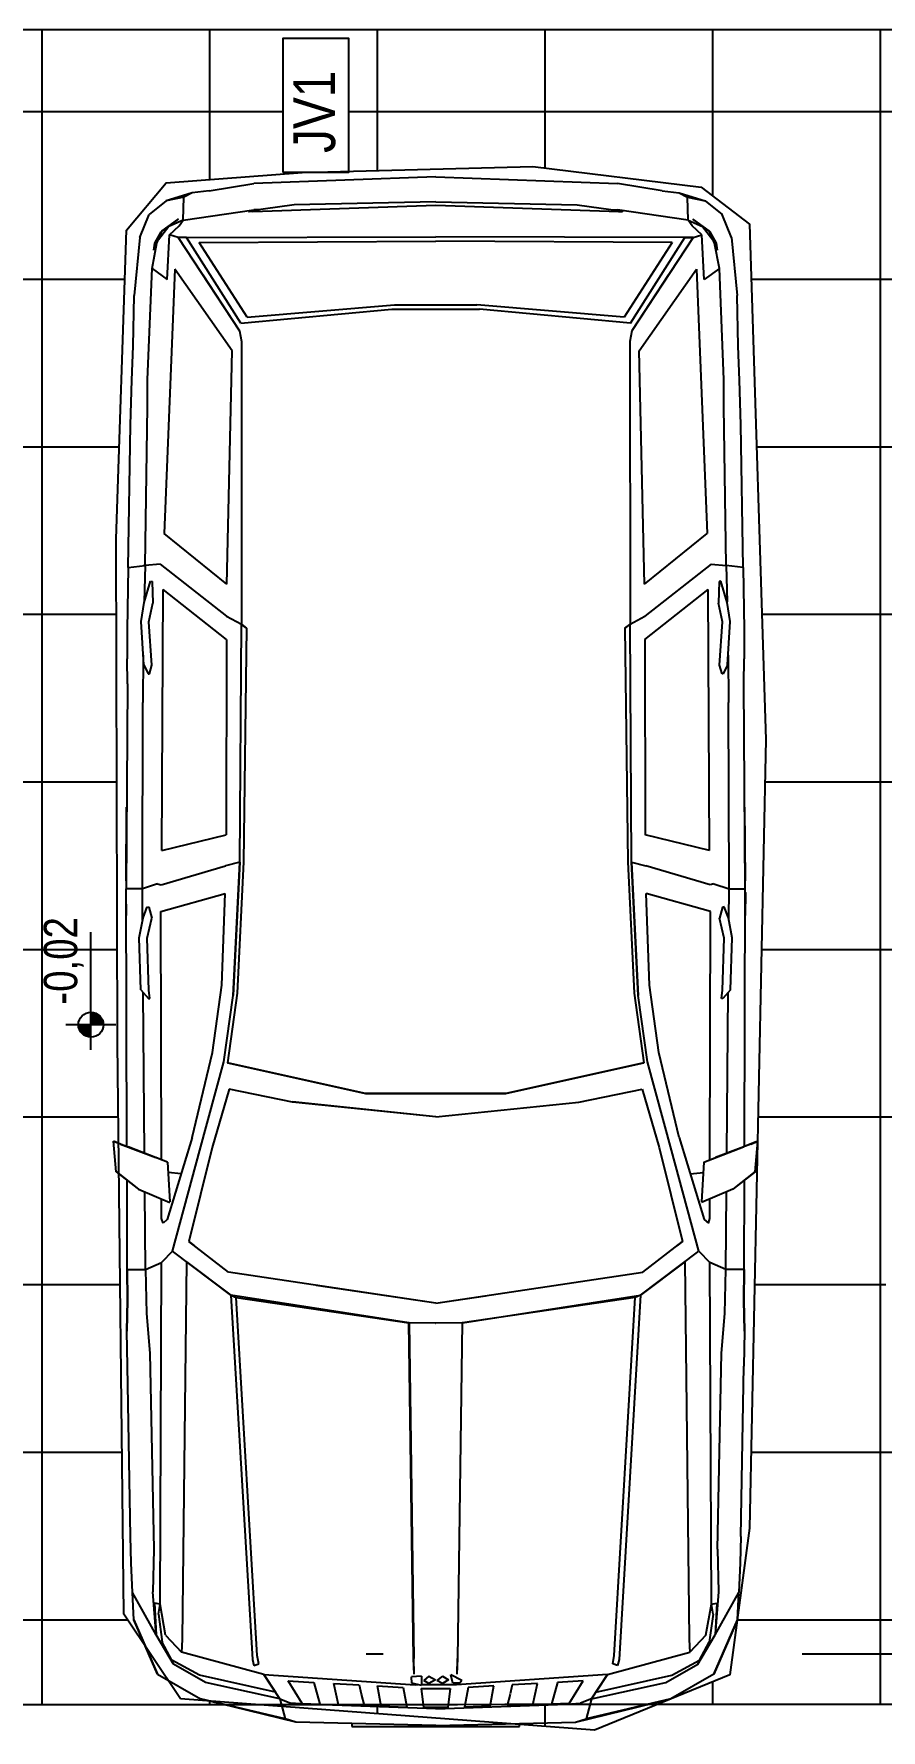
# Model space of a CAD drawing. Header units: millimetres. Extents: x 3923 to 4007, y 744 to 982.
# Drawn here: x 3960.63 to 3965.68, y 817.05 to 827.17 of the extents above; entities that cross this region are included whole.
import ezdxf
from ezdxf.enums import TextEntityAlignment as Align

# ---------------------------------------------------------------- set-up
doc = ezdxf.new("R2010")
doc.units = ezdxf.units.MM
doc.header["$LTSCALE"] = 20
doc.linetypes.add('DASHDOT2', pattern=[0.5, 0.25, -0.125, 0, -0.125])
doc.layers.add('E-Txt-W', color=7, linetype='Continuous', lineweight=20)
doc.layers.add('HIDROSSANITÁRIO', color=8, linetype='Continuous')
doc.layers.add('MOBIL', color=7, linetype='Continuous')
doc.styles.add('F2', font='ARIALN.TTF')

# ---------------------------------------------------------------- blocks, each defined once
blk = doc.blocks.new('hilux 2')
at = {"layer": 'MOBIL', "color": 8}
for p, q in [((-4.0564, 0.91), (-3.548, 0.9196)), ((-3.548, 0.9196), (-3.444, 0.921)), ((-3.351, 0.9192), (-3.444, 0.921)), ((-3.444, 0.921), (-3.351, 0.9192)), ((-3.2603, 0.9199), (-3.351, 0.9192)), ((-3.351, 0.9192), (-3.2603, 0.9199)), ((-3.2603, 0.9199), (-3.2604, 0.8655)), ((-3.2603, 0.9199), (-2.9935, 0.9207)), ((-2.9672, 0.9528), (-3.0199, 0.8866)), ((-2.9686, 0.953), (-3.0173, 0.8899)), ((-2.9686, 0.953), (-2.8774, 0.9605)), ((-2.9346, 0.8131), (-2.8942, 0.9177)), ((-2.9346, 0.8131), (-2.8942, 0.9177)), ((-2.8855, 0.9397), (-2.9261, 0.8348)), ((-2.8791, 0.9564), (-2.8942, 0.9177)), ((-2.8927, 0.921), (-2.1242, 0.9235)), ((-2.8855, 0.9397), (-2.8774, 0.9605)), ((-2.8774, 0.9605), (-2.8791, 0.9564)), ((-2.1348, 0.924), (-2.2039, 0.9232)), ((-2.1344, 0.9235), (-2.1348, 0.924)), ((-2.1244, 0.8749), (-2.1242, 0.9235)), ((-1.5125, 0.919), (-2.1242, 0.9235)), ((-2.1005, 0.9236), (-1.8802, 0.9217)), ((-2.1005, 0.9236), (-2.1005, 0.9233)), ((-1.5125, 0.919), (-1.4378, 0.9198)), ((-1.5122, 0.919), (-1.5125, 0.919)), ((-1.3512, 0.9198), (-1.4378, 0.9198)), ((-1.1649, 0.9174), (-1.3512, 0.9198)), ((-1.165, 0.9174), (-0.7396, 0.91)), ((-1.165, 0.9174), (-1.1595, 0.8668)), ((-1.165, 0.9174), (-1.1649, 0.9174)), ((-4.4675, 0.8298), (-4.3049, 0.9004)), ((-4.3049, 0.9004), (-4.4674, 0.8298)), ((-4.3503, 0.834), (-4.2234, 0.9041)), ((-4.3049, 0.9004), (-4.2234, 0.9041)), ((-4.2234, 0.9041), (-4.135, 0.9079)), ((-4.135, 0.9079), (-4.0564, 0.91)), ((-3.3915, 0.8622), (-3.5096, 0.8522)), ((-3.2604, 0.8655), (-3.3916, 0.8622)), ((-3.2604, 0.8655), (-3.0282, 0.8674)), ((-3.2604, 0.8655), (-3.2387, 0.818)), ((-3.0199, 0.8866), (-3.0604, 0.793)), ((-2.9131, 0.8684), (-2.4332, 0.8723)), ((-2.4251, 0.8796), (-2.4509, 0.8565)), ((-2.426, 0.8556), (-2.2712, 0.8606)), ((-2.4251, 0.8796), (-2.2704, 0.8844)), ((-2.2712, 0.8606), (-2.2118, 0.8465)), ((-2.2704, 0.8844), (-2.2105, 0.8729)), ((-2.2167, 0.8741), (-2.1244, 0.8749)), ((-2.2105, 0.8729), (-2.1781, 0.8609)), ((-2.1781, 0.8609), (-2.1791, 0.8554)), ((-2.1244, 0.8749), (-1.5679, 0.873)), ((-2.1095, 0.8297), (-2.1244, 0.8749)), ((-1.4267, 0.8721), (-1.5679, 0.873)), ((-1.4561, 0.8702), (-1.4823, 0.8576)), ((-1.4561, 0.8702), (-1.3268, 0.8784)), ((-1.3268, 0.8784), (-1.2699, 0.8698)), ((-1.2699, 0.8698), (-1.2056, 0.851)), ((-1.1595, 0.8668), (-1.2682, 0.8693)), ((-1.1595, 0.8668), (-1.1601, 0.8725)), ((-1.1595, 0.8668), (-0.6848, 0.8593)), ((-1.1553, 0.822), (-1.1595, 0.8668)), ((-0.7396, 0.91), (-0.6059, 0.9065)), ((-0.6059, 0.9065), (-0.5046, 0.9024)), ((-0.5046, 0.9024), (-0.3535, 0.899)), ((-0.1806, 0.8823), (-0.3535, 0.899)), ((-0.1806, 0.8823), (-0.1118, 0.8545)), ((-4.4674, 0.8298), (-4.5407, 0.7012)), ((-4.4675, 0.8298), (-4.5407, 0.7013)), ((-4.438, 0.7821), (-4.3503, 0.834)), ((-4.4253, 0.7865), (-4.372, 0.8159)), ((-4.288, 0.8272), (-4.372, 0.8159)), ((-4.3505, 0.8059), (-4.258, 0.8222)), ((-4.3503, 0.834), (-4.2213, 0.8436)), ((-4.2556, 0.8382), (-4.3503, 0.834)), ((-4.288, 0.8272), (-4.258, 0.8222)), ((-4.258, 0.8222), (-4.2556, 0.8382)), ((-4.258, 0.8222), (-3.2387, 0.818)), ((-4.0948, 0.841), (-4.2213, 0.8436)), ((-3.5096, 0.8522), (-4.0948, 0.841)), ((-3.2053, 0.7846), (-3.2387, 0.818)), ((-3.1219, 0.8133), (-3.1078, 0.8174)), ((-3.1112, 0.8009), (-3.1219, 0.8133)), ((-3.1078, 0.8174), (-3.0498, 0.8176)), ((-2.9395, 0.8003), (-2.9261, 0.8348)), ((-2.9395, 0.8003), (-2.9346, 0.8131)), ((-2.9395, 0.8003), (-2.9346, 0.8131)), ((-2.9327, 0.8179), (-2.1919, 0.8198)), ((-2.4509, 0.8565), (-2.4516, 0.8529)), ((-2.4516, 0.8529), (-2.426, 0.8556)), ((-2.1791, 0.8554), (-2.2118, 0.8465)), ((-2.1919, 0.8198), (-2.1379, 0.6279)), ((-2.1095, 0.8297), (-2.1117, 0.8184)), ((-2.1117, 0.8184), (-2.0554, 0.6265)), ((-2.1117, 0.8184), (-2.0554, 0.6265)), ((-2.0095, 0.8166), (-1.2314, 0.813)), ((-2.0095, 0.8166), (-1.9633, 0.625)), ((-1.4823, 0.8576), (-1.483, 0.854)), ((-1.483, 0.854), (-1.457, 0.8462)), ((-1.457, 0.8462), (-1.3276, 0.8552)), ((-1.3803, 0.6239), (-1.2314, 0.813)), ((-1.3276, 0.8552), (-1.2713, 0.8434)), ((-1.1553, 0.822), (-1.311, 0.6235)), ((-1.2067, 0.8455), (-1.2713, 0.8434)), ((-1.2153, 0.6229), (-1.0636, 0.8101)), ((-1.2056, 0.851), (-1.2067, 0.8455)), ((-0.2753, 0.778), (-1.0636, 0.8101)), ((-0.6848, 0.8593), (-0.6042, 0.8591)), ((-0.6042, 0.8591), (-0.2735, 0.8461)), ((-0.6042, 0.8591), (-0.6039, 0.8591)), ((-0.2735, 0.8461), (-0.3056, 0.801)), ((-0.2737, 0.8461), (-0.2735, 0.8461)), ((-0.2735, 0.8461), (-0.198, 0.8318)), ((-0.2188, 0.8408), (-0.1604, 0.8154)), ((-0.2188, 0.8408), (-0.1973, 0.8377)), ((-0.1973, 0.8377), (-0.1636, 0.8188)), ((-0.1477, 0.7957), (-0.1873, 0.8271)), ((-0.1604, 0.8154), (-0.1636, 0.8188)), ((-0.1614, 0.8158), (-0.126, 0.7669)), ((-0.1604, 0.8154), (-0.1269, 0.7686)), ((-0.0708, 0.8041), (-0.1118, 0.8545)), ((-4.4924, 0.6868), (-4.438, 0.7821)), ((-4.47, 0.7044), (-4.4253, 0.7865)), ((-4.3505, 0.8059), (-4.4017, 0.7578)), ((-3.3366, 0.611), (-3.2053, 0.7846)), ((-3.2053, 0.7846), (-2.9043, 0.7032)), ((-2.8662, 0.7267), (-3.1112, 0.8009)), ((-2.9395, 0.8003), (-3.0582, 0.7929)), ((-2.9742, 0.7594), (-2.9701, 0.7984)), ((-2.9742, 0.7594), (-2.9701, 0.7984)), ((-0.5188, 0.6073), (-0.2753, 0.778)), ((-0.1804, 0.7676), (-0.4594, 0.5855)), ((-0.3056, 0.801), (-0.1727, 0.7939)), ((-0.1804, 0.7676), (-0.1727, 0.7939)), ((-0.1804, 0.7676), (-0.1783, 0)), ((-0.1803, 0.743), (-0.1804, 0.7676)), ((-0.1728, 0.7939), (-0.1455, 0.7648)), ((-0.1291, 0.7533), (-0.1477, 0.7957)), ((-0.1455, 0.7648), (-0.1291, 0.7533)), ((-0.126, 0.7669), (-0.1269, 0.7686)), ((-0.0478, 0.7261), (-0.0708, 0.8042)), ((-0.0601, 0.7507), (-0.0708, 0.8042)), ((-4.4685, 0.5125), (-4.4017, 0.7578)), ((-4.3844, 0.7571), (-4.4017, 0.7578)), ((-4.3619, 0.7563), (-4.3844, 0.7571)), ((-3.2368, 0.7429), (-4.3619, 0.7563)), ((-3.2368, 0.7429), (-3.3366, 0.611)), ((-3.2681, 0.618), (-3.1767, 0.7364)), ((-3.1767, 0.7364), (-3.1898, 0.7195)), ((-2.8962, 0.6665), (-3.1767, 0.7364)), ((-2.8662, 0.7267), (-2.612, 0.6657)), ((-0.4362, 0.5814), (-0.1803, 0.743)), ((-0.1291, 0.7533), (-0.0982, 0.5427)), ((-0.1291, 0.7533), (-0.0601, 0.7507)), ((-0.0478, 0.7261), (-0.0601, 0.7507)), ((-0.0415, 0.6756), (-0.0478, 0.7261)), ((-4.6106, 0.4167), (-4.5407, 0.7013)), ((-4.5407, 0.7013), (-4.6008, 0.4489)), ((-4.6008, 0.4489), (-4.5407, 0.7012)), ((-4.5409, 0.4651), (-4.4924, 0.6868)), ((-4.5214, 0.4778), (-4.47, 0.7044)), ((-2.9043, 0.7032), (-2.6399, 0.632)), ((-2.7217, 0.6162), (-2.8962, 0.6665)), ((-2.612, 0.6657), (-2.4111, 0.6381)), ((-0.2922, 0.6947), (-0.4594, 0.5855)), ((-0.4183, 0.5624), (-0.1958, 0.7055)), ((-0.1958, 0.7055), (-0.1916, 0)), ((-0.0415, 0.6756), (-0.0192, 0.5421)), ((-3.3366, 0.611), (-4.4238, 0.5468)), ((-3.4193, 0.0802), (-3.3366, 0.611)), ((-3.3603, 0), (-3.2681, 0.618)), ((-3.3366, 0.611), (-3.3433, 0.5947)), ((-2.7602, 0.4269), (-2.7217, 0.6162)), ((-2.7345, 0.209), (-2.643, 0.6213)), ((-2.643, 0.6213), (-2.7345, 0.209)), ((-2.435, 0.5923), (-2.643, 0.6213)), ((-2.6399, 0.632), (-2.4425, 0.6037)), ((-2.4111, 0.6381), (-2.1379, 0.6279)), ((-2.0443, 0.5845), (-2.0554, 0.6265)), ((-1.3803, 0.6239), (-1.9633, 0.625)), ((-1.311, 0.6235), (-1.3347, 0.5796)), ((-1.2153, 0.6229), (-0.5188, 0.6073)), ((-4.4112, 0.5321), (-3.3433, 0.5947)), ((-3.3433, 0.5947), (-3.4193, 0.0802)), ((-2.0443, 0.5845), (-2.4425, 0.6037)), ((-2.4425, 0.6037), (-2.0444, 0.5845)), ((-2.0436, 0.573), (-2.435, 0.5923)), ((-2.0444, 0.5845), (-1.3347, 0.5796)), ((-2.0443, 0.5845), (-2.044, 0.5845)), ((-1.3462, 0.564), (-2.0436, 0.573)), ((-1.3347, 0.5796), (-1.3462, 0.564)), ((-1.3462, 0.564), (-1.3353, 0.5788)), ((-0.4912, 0.5788), (-1.3347, 0.5796)), ((-0.4594, 0.5855), (-0.4912, 0.5788)), ((-0.4362, 0.5814), (-0.3946, 0.1304)), ((-0.4183, 0.5625), (-0.3812, 0.1224)), ((-0.1029, 0.5582), (-0.1034, 0.5562)), ((-0.1026, 0.5578), (-0.1029, 0.5582)), ((-0.0836, 0.4217), (-0.1026, 0.5578)), ((-4.5409, 0.4651), (-4.4685, 0.5125)), ((-4.4685, 0.5125), (-4.5214, 0.4778)), ((-4.4685, 0.5125), (-4.4987, 0.0616)), ((-4.4238, 0.5468), (-4.4413, 0.5424)), ((-4.4413, 0.5424), (-4.4361, 0.5279)), ((-4.4361, 0.5279), (-4.4112, 0.5321)), ((-3.3517, 0.5142), (-3.3552, 0.5142)), ((-0.1797, 0.5144), (-0.1797, 0.5144)), ((-0.1039, 0.5458), (-0.1034, 0.5562)), ((-0.0848, 0), (-0.1039, 0.5458)), ((-0.1006, 0.544), (-0.0982, 0.5427)), ((-0.1006, 0.544), (-0.0982, 0.5427)), ((-0.0999, 0.5384), (-0.0982, 0.5427)), ((-0.0981, 0.5256), (-0.0982, 0.5427)), ((0, 0), (-0.0192, 0.5421)), ((-4.5409, 0.4651), (-4.6008, 0.4489)), ((-4.5409, 0.4651), (-4.5541, 0.4316)), ((-4.6207, 0), (-4.6106, 0.4167)), ((-4.6106, 0.4167), (-4.6008, 0.4489)), ((-4.6106, 0.4167), (-4.6008, 0.4489)), ((-4.5571, 0.3913), (-4.5541, 0.4316)), ((-4.5549, 0.3986), (-4.4872, 0.4397)), ((-4.4872, 0.4397), (-4.4919, 0.3637)), ((-2.8045, 0), (-2.7601, 0.4269)), ((-2.8045, 0), (-2.7602, 0.4269)), ((-0.0744, 0), (-0.0836, 0.4217)), ((-4.5703, 0), (-4.5571, 0.3913)), ((-4.5549, 0.3986), (-4.5567, 0.3451)), ((-4.4919, 0.3637), (-4.5567, 0.3451)), ((-3.3603, 0), (-3.3072, 0.3562)), ((-4.5586, 0.2902), (-4.5612, 0.2137)), ((-4.5586, 0.2902), (-4.495, 0.3036)), ((-4.495, 0.3036), (-4.4996, 0.2284)), ((-4.6232, 0.25), (-4.6232, -0.25)), ((-4.6146, 0.25), (-4.6232, 0.25)), ((-4.527, 0.2219), (-4.5612, 0.2137)), ((-4.4996, 0.2284), (-4.5257, 0.2222)), ((-2.7345, 0.209), (-2.7345, -0.209)), ((-2.7345, -0.209), (-2.7345, 0.209)), ((-4.5629, 0.1628), (-4.5656, 0.0856)), ((-4.5629, 0.1628), (-4.5024, 0.1733)), ((-4.5024, 0.1733), (-4.5071, 0.0972)), ((-0.3946, 0.1304), (-0.3946, -0.1304)), ((-0.3812, 0.1224), (-0.3812, -0.1224)), ((-4.5071, 0.0972), (-4.5656, 0.0856)), ((-4.5015, 0.0424), (-4.4939, 0.0715)), ((-4.4988, 0.053), (-4.4987, 0.0616)), ((-4.4939, 0.0715), (-4.4754, 0.0718)), ((-4.4737, 0.0424), (-4.4754, 0.0718)), ((-4.4669, 0.0637), (-4.4207, 0.0663)), ((-4.4669, 0.0637), (-4.4205, 0.0655)), ((-4.4207, 0.0663), (-3.4193, 0.0802)), ((-3.4193, 0.0788), (-4.4206, 0.0655)), ((-3.4203, 0), (-3.4193, 0.0788)), ((-3.4193, 0.0788), (-3.4193, 0.0802)), ((-3.4193, 0.0802), (-3.4193, 0.0802)), ((-4.6207, 0), (-4.6106, -0.4167)), ((-4.5703, 0), (-4.5571, -0.3913)), ((-4.5099, 0.0434), (-4.5673, 0.0363)), ((-4.5673, -0.0363), (-4.5673, 0.0363)), ((-4.5099, 0.0434), (-4.5099, -0.0434)), ((-4.4737, 0.0424), (-4.5015, 0.0424)), ((-4.4993, 0), (-4.4989, 0.0424)), ((-4.4987, -0.0616), (-4.4993, 0)), ((-4.4955, 0.0208), (-4.4863, 0.0351)), ((-4.4846, 0.0006), (-4.4955, 0.0208)), ((-4.4738, 0.0208), (-4.4863, 0.0351)), ((-4.4738, 0.0208), (-4.4846, 0.0006)), ((-3.4203, 0.0001), (-3.4203, 0)), ((-3.4193, -0.0788), (-3.4203, 0)), ((-3.3603, 0), (-3.3381, -0.1489)), ((-2.8045, 0), (-2.7602, -0.4269)), ((-0.1958, -0.7055), (-0.1916, 0)), ((-0.1804, -0.7676), (-0.1783, 0)), ((-0.1039, -0.5458), (-0.0848, 0)), ((-0.0744, 0), (-0.0836, -0.4217)), ((0, 0), (-0.0192, -0.5421)), ((-4.5099, -0.0434), (-4.5673, -0.0363)), ((-4.4956, -0.0203), (-4.4863, -0.0038)), ((-4.4846, -0.0382), (-4.4956, -0.0203)), ((-4.4939, -0.0516), (-4.4689, -0.0456)), ((-4.4737, -0.0203), (-4.4863, -0.0038)), ((-4.4859, -0.0778), (-4.4689, -0.0456)), ((-4.4737, -0.0203), (-4.4846, -0.0382)), ((-3.3603, 0), (-3.2681, -0.618)), ((-4.5629, -0.1628), (-4.5656, -0.0856)), ((-4.5071, -0.0972), (-4.5656, -0.0856)), ((-4.5024, -0.1733), (-4.5071, -0.0972)), ((-4.4685, -0.5125), (-4.4987, -0.0616)), ((-4.4939, -0.0723), (-4.4939, -0.0516)), ((-4.4859, -0.0778), (-4.4939, -0.0723)), ((-4.4669, -0.0637), (-4.4205, -0.0655)), ((-4.4669, -0.0637), (-4.4207, -0.0663)), ((-4.4207, -0.0663), (-3.4193, -0.0802)), ((-3.4193, -0.0788), (-4.4206, -0.0655)), ((-3.4193, -0.0802), (-3.4193, -0.0788)), ((-3.4193, -0.0802), (-3.3366, -0.611)), ((-3.3433, -0.5947), (-3.4193, -0.0802)), ((-3.4193, -0.0802), (-3.4193, -0.0802)), ((-0.4362, -0.5814), (-0.3946, -0.1304)), ((-0.4183, -0.5625), (-0.3812, -0.1224)), ((-4.5629, -0.1628), (-4.5024, -0.1733)), ((-4.6232, -0.25), (-4.6146, -0.25)), ((-4.5586, -0.2902), (-4.5612, -0.2137)), ((-4.527, -0.2219), (-4.5612, -0.2137)), ((-4.4996, -0.2284), (-4.5257, -0.2222)), ((-4.495, -0.3036), (-4.4996, -0.2284)), ((-2.7345, -0.209), (-2.643, -0.6213)), ((-2.643, -0.6213), (-2.7345, -0.209)), ((-4.5586, -0.2902), (-4.495, -0.3036)), ((-4.5549, -0.3986), (-4.5567, -0.3451)), ((-4.4919, -0.3637), (-4.5567, -0.3451)), ((-4.5571, -0.3913), (-4.5541, -0.4316)), ((-4.5549, -0.3986), (-4.4872, -0.4397)), ((-4.4872, -0.4397), (-4.4919, -0.3637)), ((-4.6106, -0.4167), (-4.5407, -0.7013)), ((-4.6106, -0.4167), (-4.6008, -0.4489)), ((-4.6106, -0.4167), (-4.6008, -0.4489)), ((-4.6008, -0.4489), (-4.5407, -0.7012)), ((-4.5407, -0.7013), (-4.6008, -0.4489)), ((-4.5409, -0.4651), (-4.6008, -0.4489)), ((-4.5409, -0.4651), (-4.5541, -0.4316)), ((-2.7602, -0.4269), (-2.7217, -0.6162)), ((-0.0836, -0.4217), (-0.1026, -0.5578)), ((-4.5409, -0.4651), (-4.4924, -0.6868)), ((-4.5409, -0.4651), (-4.4685, -0.5125)), ((-4.5214, -0.4778), (-4.47, -0.7044)), ((-4.4685, -0.5125), (-4.5214, -0.4778)), ((-4.4685, -0.5125), (-4.4017, -0.7578)), ((-4.4413, -0.5424), (-4.4361, -0.5279)), ((-4.4238, -0.5468), (-4.4413, -0.5424)), ((-4.4361, -0.5279), (-4.4112, -0.5321)), ((-3.3366, -0.611), (-4.4238, -0.5468)), ((-4.4112, -0.5321), (-3.3433, -0.5947)), ((-3.3517, -0.5142), (-3.3552, -0.5142)), ((-0.1797, -0.5144), (-0.1797, -0.5144)), ((-0.1291, -0.7533), (-0.0982, -0.5427)), ((-0.1039, -0.5458), (-0.1034, -0.5562)), ((-0.1029, -0.5582), (-0.1034, -0.5562)), ((-0.1006, -0.544), (-0.0982, -0.5427)), ((-0.1006, -0.544), (-0.0982, -0.5427)), ((-0.0999, -0.5384), (-0.0982, -0.5427)), ((-0.0981, -0.5256), (-0.0982, -0.5427)), ((-0.0415, -0.6756), (-0.0192, -0.5421)), ((-3.3366, -0.611), (-3.3433, -0.5947)), ((-2.435, -0.5923), (-2.643, -0.6213)), ((-2.6399, -0.632), (-2.4425, -0.6037)), ((-2.0443, -0.5845), (-2.4425, -0.6037)), ((-2.4425, -0.6037), (-2.0444, -0.5845)), ((-2.0436, -0.573), (-2.435, -0.5923)), ((-2.0443, -0.5845), (-2.0554, -0.6265)), ((-2.0444, -0.5845), (-1.3347, -0.5796)), ((-2.0443, -0.5845), (-2.044, -0.5845)), ((-1.3462, -0.564), (-2.0436, -0.573)), ((-1.3462, -0.564), (-1.3353, -0.5788)), ((-1.3347, -0.5796), (-1.3462, -0.564)), ((-0.4912, -0.5788), (-1.3347, -0.5796)), ((-1.3347, -0.5796), (-1.311, -0.6235)), ((-1.2153, -0.6229), (-0.5188, -0.6073)), ((-0.5188, -0.6073), (-0.2753, -0.778)), ((-0.4594, -0.5855), (-0.4912, -0.5788)), ((-0.1804, -0.7676), (-0.4594, -0.5855)), ((-0.2922, -0.6947), (-0.4594, -0.5855)), ((-0.4362, -0.5814), (-0.1803, -0.743)), ((-0.1958, -0.7055), (-0.4183, -0.5624)), ((-0.1026, -0.5578), (-0.1029, -0.5582)), ((-3.3366, -0.611), (-3.2053, -0.7846)), ((-3.2368, -0.7429), (-3.3366, -0.611)), ((-3.2681, -0.618), (-3.1767, -0.7364)), ((-2.9043, -0.7032), (-2.6399, -0.632)), ((-2.7217, -0.6162), (-2.8962, -0.6665)), ((-2.612, -0.6657), (-2.4111, -0.6381)), ((-2.4111, -0.6381), (-2.1379, -0.6279)), ((-2.1919, -0.8198), (-2.1379, -0.6279)), ((-2.1117, -0.8184), (-2.0554, -0.6265)), ((-2.1117, -0.8184), (-2.0554, -0.6265)), ((-2.0095, -0.8166), (-1.9633, -0.625)), ((-1.3803, -0.6239), (-1.9633, -0.625)), ((-1.3803, -0.6239), (-1.2314, -0.813)), ((-1.1553, -0.822), (-1.311, -0.6235)), ((-1.2153, -0.6229), (-1.0636, -0.8101)), ((-4.4674, -0.8298), (-4.5407, -0.7012)), ((-4.4675, -0.8298), (-4.5407, -0.7013)), ((-4.4924, -0.6868), (-4.438, -0.7821)), ((-4.47, -0.7044), (-4.4253, -0.7865)), ((-3.2053, -0.7846), (-2.9043, -0.7032)), ((-2.8962, -0.6665), (-3.1767, -0.7364)), ((-2.8662, -0.7267), (-2.612, -0.6657)), ((-0.0415, -0.6756), (-0.0478, -0.7261)), ((-4.3844, -0.7571), (-4.4017, -0.7578)), ((-4.3505, -0.8059), (-4.4017, -0.7578)), ((-4.3619, -0.7563), (-4.3844, -0.7571)), ((-3.2368, -0.7429), (-4.3619, -0.7563)), ((-3.1767, -0.7364), (-3.1898, -0.7195)), ((-2.8662, -0.7267), (-3.1112, -0.8009)), ((-0.1803, -0.743), (-0.1804, -0.7676)), ((-0.1291, -0.7533), (-0.1477, -0.7957)), ((-0.1455, -0.7648), (-0.1291, -0.7533)), ((-0.1291, -0.7533), (-0.0601, -0.7507)), ((-0.0478, -0.7261), (-0.0708, -0.8042)), ((-0.0601, -0.7507), (-0.0708, -0.8042)), ((-0.0478, -0.7261), (-0.0601, -0.7507)), ((-4.438, -0.7821), (-4.3503, -0.834)), ((-4.4253, -0.7865), (-4.372, -0.8159)), ((-4.3505, -0.8059), (-4.258, -0.8222)), ((-3.2053, -0.7846), (-3.2387, -0.818)), ((-3.1112, -0.8009), (-3.1219, -0.8133)), ((-3.0199, -0.8866), (-3.0604, -0.793)), ((-2.9395, -0.8003), (-3.0582, -0.7929)), ((-2.9742, -0.7594), (-2.9701, -0.7984)), ((-2.9742, -0.7594), (-2.9701, -0.7984)), ((-2.9395, -0.8003), (-2.9261, -0.8348)), ((-2.9395, -0.8003), (-2.9346, -0.8131)), ((-2.9395, -0.8003), (-2.9346, -0.8131)), ((-0.2753, -0.778), (-1.0636, -0.8101)), ((-0.3056, -0.801), (-0.1727, -0.7939)), ((-0.2735, -0.8461), (-0.3056, -0.801)), ((-0.1477, -0.7957), (-0.1873, -0.8271)), ((-0.1804, -0.7676), (-0.1727, -0.7939)), ((-0.1728, -0.7939), (-0.1455, -0.7648)), ((-0.1614, -0.8158), (-0.126, -0.7669)), ((-0.1604, -0.8154), (-0.1269, -0.7686)), ((-0.126, -0.7669), (-0.1269, -0.7686)), ((-0.0708, -0.8041), (-0.1118, -0.8545)), ((-4.4675, -0.8298), (-4.3049, -0.9004)), ((-4.3049, -0.9004), (-4.4674, -0.8298)), ((-4.288, -0.8272), (-4.372, -0.8159)), ((-4.3503, -0.834), (-4.2234, -0.9041)), ((-4.2213, -0.8436), (-4.3503, -0.834)), ((-4.2556, -0.8382), (-4.3503, -0.834)), ((-4.288, -0.8272), (-4.258, -0.8222)), ((-4.258, -0.8222), (-3.2387, -0.818)), ((-4.258, -0.8222), (-4.2556, -0.8382)), ((-4.0948, -0.841), (-4.2213, -0.8436)), ((-4.0948, -0.841), (-3.5096, -0.8522)), ((-3.5096, -0.8522), (-3.3915, -0.8622)), ((-3.2604, -0.8655), (-3.2387, -0.818)), ((-3.1219, -0.8133), (-3.1078, -0.8174)), ((-3.1078, -0.8174), (-3.0498, -0.8176)), ((-2.9346, -0.8131), (-2.8942, -0.9177)), ((-2.9346, -0.8131), (-2.8942, -0.9177)), ((-2.9327, -0.8179), (-2.1919, -0.8198)), ((-2.8855, -0.9397), (-2.9261, -0.8348)), ((-2.4516, -0.8529), (-2.426, -0.8556)), ((-2.4509, -0.8565), (-2.4516, -0.8529)), ((-2.4251, -0.8796), (-2.4509, -0.8565)), ((-2.426, -0.8556), (-2.2712, -0.8606)), ((-2.2712, -0.8606), (-2.2118, -0.8465)), ((-2.1791, -0.8554), (-2.2118, -0.8465)), ((-2.1781, -0.8609), (-2.1791, -0.8554)), ((-2.1095, -0.8297), (-2.1244, -0.8749)), ((-2.1095, -0.8297), (-2.1117, -0.8184)), ((-2.0095, -0.8166), (-1.2314, -0.813)), ((-1.483, -0.854), (-1.457, -0.8462)), ((-1.4823, -0.8576), (-1.483, -0.854)), ((-1.4561, -0.8702), (-1.4823, -0.8576)), ((-1.457, -0.8462), (-1.3276, -0.8552)), ((-1.3276, -0.8552), (-1.2713, -0.8434)), ((-1.2067, -0.8455), (-1.2713, -0.8434)), ((-1.2699, -0.8698), (-1.2056, -0.851)), ((-1.2056, -0.851), (-1.2067, -0.8455)), ((-1.1553, -0.822), (-1.1595, -0.8668)), ((-1.1595, -0.8668), (-0.6848, -0.8593)), ((-0.6848, -0.8593), (-0.6042, -0.8591)), ((-0.6042, -0.8591), (-0.2735, -0.8461)), ((-0.6042, -0.8591), (-0.6039, -0.8591)), ((-0.2737, -0.8461), (-0.2735, -0.8461)), ((-0.2735, -0.8461), (-0.198, -0.8318)), ((-0.2188, -0.8408), (-0.1604, -0.8154)), ((-0.2188, -0.8408), (-0.1973, -0.8377)), ((-0.1973, -0.8377), (-0.1636, -0.8188)), ((-0.1806, -0.8823), (-0.1118, -0.8545)), ((-0.1604, -0.8154), (-0.1636, -0.8188)), ((-4.3049, -0.9004), (-4.2234, -0.9041)), ((-4.135, -0.9079), (-4.2234, -0.9041)), ((-4.0564, -0.91), (-4.135, -0.9079)), ((-4.0564, -0.91), (-3.548, -0.9196)), ((-3.3916, -0.8622), (-3.2604, -0.8655)), ((-3.2604, -0.8655), (-3.0282, -0.8674)), ((-3.2603, -0.9199), (-3.2604, -0.8655)), ((-2.9672, -0.9528), (-3.0199, -0.8866)), ((-2.9686, -0.953), (-3.0173, -0.8899)), ((-2.9131, -0.8684), (-2.4332, -0.8723)), ((-2.4251, -0.8796), (-2.2704, -0.8844)), ((-2.2704, -0.8844), (-2.2105, -0.8729)), ((-2.2167, -0.8741), (-2.1244, -0.8749)), ((-2.2105, -0.8729), (-2.1781, -0.8609)), ((-2.1244, -0.8749), (-1.5679, -0.873)), ((-2.1244, -0.8749), (-2.1242, -0.9235)), ((-1.4267, -0.8721), (-1.5679, -0.873)), ((-1.4561, -0.8702), (-1.3268, -0.8784)), ((-1.3268, -0.8784), (-1.2699, -0.8698)), ((-1.1595, -0.8668), (-1.2682, -0.8693)), ((-1.165, -0.9174), (-1.1595, -0.8668)), ((-1.165, -0.9174), (-0.7396, -0.91)), ((-0.7396, -0.91), (-0.6059, -0.9065)), ((-0.6059, -0.9065), (-0.5046, -0.9024)), ((-0.5046, -0.9024), (-0.3535, -0.899)), ((-0.1806, -0.8823), (-0.3535, -0.899)), ((-3.444, -0.921), (-3.548, -0.9196)), ((-3.444, -0.921), (-3.351, -0.9192)), ((-3.351, -0.9192), (-3.444, -0.921)), ((-3.351, -0.9192), (-3.2603, -0.9199)), ((-3.2603, -0.9199), (-3.351, -0.9192)), ((-3.2603, -0.9199), (-2.9935, -0.9207)), ((-2.9686, -0.953), (-2.8774, -0.9605)), ((-2.8791, -0.9564), (-2.8942, -0.9177)), ((-2.8927, -0.921), (-2.1242, -0.9235)), ((-2.8855, -0.9397), (-2.8774, -0.9605)), ((-2.8774, -0.9605), (-2.8791, -0.9564)), ((-2.1348, -0.924), (-2.2039, -0.9232)), ((-2.1344, -0.9235), (-2.1348, -0.924)), ((-2.1242, -0.9235), (-1.5122, -0.919)), ((-2.1005, -0.9236), (-1.8802, -0.9217)), ((-2.1005, -0.9233), (-2.1005, -0.9236)), ((-1.5125, -0.919), (-1.4378, -0.9198)), ((-1.3512, -0.9198), (-1.4378, -0.9198)), ((-1.1649, -0.9174), (-1.3512, -0.9198)), ((-1.165, -0.9174), (-1.1649, -0.9174))]:
    blk.add_line(p, q, dxfattribs=at)
blk = doc.blocks.new('NV')
at = {"color": 4, "linetype": 'ByBlock', "ltscale": 0.5}
for p, q in [((-1.4143, -0.1421), (-1.4143, 0.1067)), ((-1.5387, -0.0177), (-0.9535, -0.0177))]:
    blk.add_line(p, q, dxfattribs=at)
at = {"color": 4, "ltscale": 2.5}
blk.add_circle((-1.4143, -0.0177), 0.0622, dxfattribs=at)
at = {"color": 4}
for points in [[(-1.4143, -0.0177), (-1.4583, 0.0263), (-1.4765, -0.0177), (-1.4717, 0.0061)], [(-1.4143, -0.0177), (-1.4143, 0.0445), (-1.4583, 0.0263), (-1.4381, 0.0398)], [(-1.4143, -0.0177), (-1.3521, -0.0177), (-1.3703, -0.0617), (-1.3568, -0.0415)], [(-1.4143, -0.0177), (-1.3703, -0.0617), (-1.4143, -0.0799), (-1.3905, -0.0752)]]:
    blk.add_solid(points, dxfattribs=at)
at = {"layer": 'E-Txt-W', "color": 4, "ltscale": 2.5, "style": 'F2'}
blk.add_attdef('COTAPISO', (-1.3058, 0.0735), '', height=0.15, dxfattribs=at)

msp = doc.modelspace()

# ---------------------------------------------------------------- hatches: boundary and pattern name
at = {"layer": 'HIDROSSANITÁRIO'}
h = msp.add_hatch(dxfattribs=at)
h.set_pattern_fill('ANSI37,_O', color=8, scale=8, angle=135)
h.set_pattern_definition([(180, (4034.6798, -2297.2923), (-3e-16, -1), []), (270, (4034.6798, -2297.2923), (1, -3e-16), [])])
h.paths.add_polyline_path([(3954.813, 817.197), (3954.813, 827.197), (3966.713, 827.197), (3966.713, 824.113), (3968.922, 821.904), (3970.92, 821.904), (3970.92, 820.197), (3966.313, 820.197), (3966.315, 817.205)])
h.paths.add_polyline_path([(3961.505, 817.237), (3961.166, 817.742), (3961.128, 821.15), (3961.121, 824.159), (3961.182, 826.001), (3961.42, 826.283), (3962.23, 826.345), (3963.606, 826.381), (3964.61, 826.257), (3964.9, 826.037), (3964.997, 822.961), (3964.899, 818.254), (3964.781, 817.38), (3963.975, 817.05)])
h.paths.add_polyline_path([(3962.117, 826.345), (3962.117, 827.146), (3962.506, 827.146), (3962.506, 826.345)], flags=16)
h.paths.add_polyline_path([(3960.222, 819.762), (3960.222, 823.514), (3959.77, 823.514), (3959.77, 819.762)], flags=24)
h.paths.add_polyline_path([(3960.644, 820.956), (3960.644, 822.32), (3960.249, 822.32), (3960.249, 820.956)], flags=24)
h.paths.add_polyline_path([(3960.971, 821.259), (3960.896, 821.259), (3960.902, 821.231), (3960.918, 821.206)], flags=24)
h.paths.add_polyline_path([(3960.971, 821.259), (3960.918, 821.206), (3960.942, 821.19), (3960.971, 821.184)], flags=24)
h.paths.add_polyline_path([(3960.971, 821.259), (3960.971, 821.334), (3960.999, 821.328), (3961.023, 821.312)], flags=24)
h.paths.add_polyline_path([(3960.971, 821.259), (3961.023, 821.312), (3961.039, 821.288), (3961.045, 821.259)], flags=24)
edge = h.paths.add_edge_path(flags=16)
edge.add_line((3961.12, 821.259), (3960.821, 821.259))
edge = h.paths.add_edge_path(flags=16)
edge.add_arc((3960.971, 821.259), 0.0746, 0, 360)
edge = h.paths.add_edge_path(flags=16)
edge.add_line((3960.971, 821.11), (3960.971, 821.812))
h.paths.add_polyline_path([(3960.988, 821.318), (3960.988, 821.961), (3960.628, 821.961), (3960.628, 821.318)], flags=24)
h.paths.add_polyline_path([(3959.316, 817.35), (3959.868, 818.309), (3959.761, 823.065), (3959.705, 825.467), (3959.499, 826.179), (3958.121, 826.423), (3957.175, 826.4), (3956.527, 826.194), (3956.181, 825.964), (3956.015, 824.389), (3955.956, 819.845), (3956.027, 818.525), (3956.31, 817.287), (3956.986, 817.198), (3958.969, 817.2), (3959.305, 817.296)], flags=16)
h.paths.add_polyline_path([(3955.413, 819.197), (3955.413, 820.197), (3954.813, 820.197), (3954.813, 819.197)], flags=16)
h.paths.add_polyline_path([(3966.313, 819.197), (3966.313, 820.197), (3965.713, 820.197), (3965.713, 819.197)], flags=16)
h.paths.add_polyline_path([(3967.738, 822.04), (3967.997, 822.665), (3967.439, 822.896), (3967.18, 822.271)], flags=24)
h.paths.add_polyline_path([(3954.802, 821.145), (3955.409, 821.145), (3955.409, 821.749), (3954.802, 821.749)], flags=9)

# ---------------------------------------------------------------- linework, layer by layer
at = {"layer": 'HIDROSSANITÁRIO', "color": 8, "linetype": 'DASHDOT2'}
msp.add_line((3955.113, 817.505, 3.659), (3970.62, 817.505, 3.659), dxfattribs=at)
at = {"layer": 'HIDROSSANITÁRIO', "color": 8, "linetype": 'Continuous'}
msp.add_line((3955.634, 817.197), (3966.313, 817.205, 3.659), dxfattribs=at)
at = {"layer": 'HIDROSSANITÁRIO', "color": 8}
msp.add_lwpolyline([(3954.813, 817.197), (3954.813, 827.197), (3966.713, 827.197), (3966.713, 824.113), (3968.922, 821.904), (3970.92, 821.904), (3970.92, 820.197), (3966.313, 820.197), (3966.315, 817.205), (3954.813, 817.197)], dxfattribs=at)
at = {"layer": 'HIDROSSANITÁRIO', "color": 8, "elevation": 3.659}
msp.add_lwpolyline([(3962.117, 826.345), (3962.117, 827.146), (3962.506, 827.146), (3962.506, 826.345)], close=True, dxfattribs=at)
msp.add_lwpolyline([(3961.505, 817.237), (3961.166, 817.742), (3961.128, 821.15), (3961.121, 824.159), (3961.182, 826.001), (3961.42, 826.283), (3962.23, 826.345), (3963.606, 826.381), (3964.61, 826.257), (3964.9, 826.037), (3964.997, 822.961), (3964.899, 818.254), (3964.781, 817.38), (3963.975, 817.05), (3961.505, 817.237)], dxfattribs=at)

# ---------------------------------------------------------------- block references
at = {"layer": 'HIDROSSANITÁRIO', "color": 8, "xscale": 2, "yscale": 2, "zscale": 2, "rotation": 90}
msp.add_blockref('hilux 2', (3963.027, 826.318, 3.659), dxfattribs=at)
at = {"layer": 'HIDROSSANITÁRIO', "color": 8}
ref = msp.add_blockref('NV', (3960.949, 822.956, 3.659), dxfattribs=dict(at, xscale=1.2, yscale=1.2, zscale=1.2, rotation=90))
ref.add_attrib('COTAPISO', '-0,02', (3960.889, 821.379, 3.659), dxfattribs={"layer": 'E-Txt-W', "color": 4, "ltscale": 2.5, "height": 0.2, "rotation": 90, "style": 'F2'})

# ---------------------------------------------------------------- texts
at = {"layer": 'HIDROSSANITÁRIO', "color": 8, "linetype": 'Continuous', "style": 'F2'}
msp.add_text('JV1', height=0.2492, rotation=90, dxfattribs=at).set_placement((3962.178, 826.461, 3.659), align=Align.TOP_LEFT)

doc.saveas('drawing.dxf')
